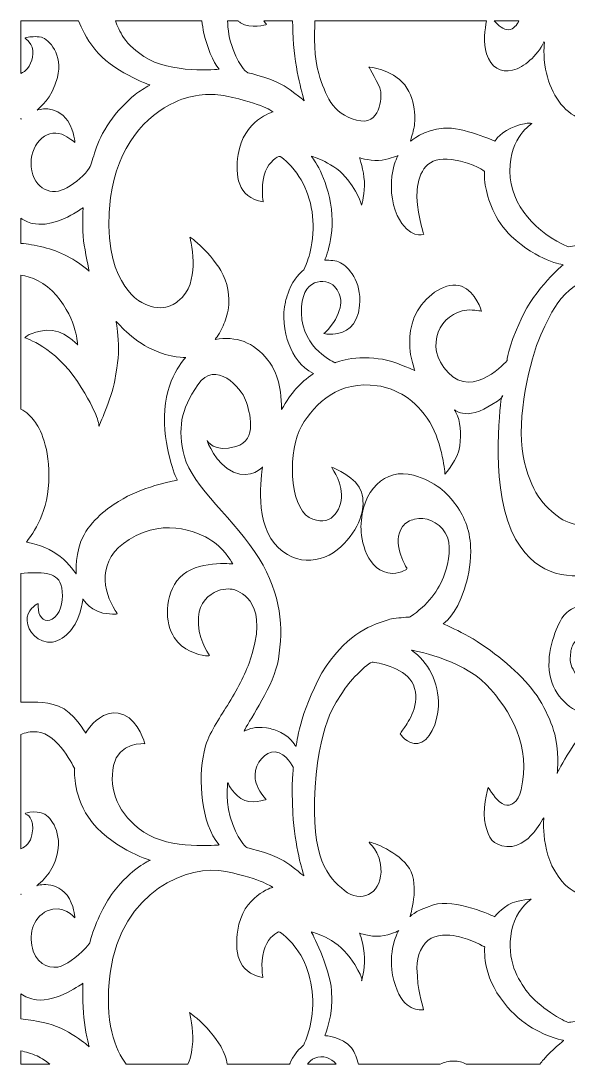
# Model space of a CAD drawing. Header units: millimetres. Extents: x -1200 to 1200, y -590 to 590.
# Drawn here: x -1200 to -581, y -590 to 590 of the extents above; entities that cross this region are included whole.
import ezdxf

# ---------------------------------------------------------------- set-up
doc = ezdxf.new("R2010")
doc.units = ezdxf.units.MM
doc.header["$MEASUREMENT"] = 0
doc.layers.add('Layer 1', color=7, linetype='Continuous')

msp = doc.modelspace()

# ---------------------------------------------------------------- linework, layer by layer
at = {"layer": 'Layer 1', "color": 250, "lineweight": 20}
for points, knots in [([(-1139.0063, 452.4103), (-1139.0063, 452.4103), (-1145.8703, 458.5865), (-1153.7018, 461.6383), (-1172.1422, 468.8318), (-1190.8579, 448.4997), (-1188.2596, 424.9785), (-1185.3414, 398.5786), (-1164.6306, 391.5582), (-1147.91, 401.1399), (-1138.18, 406.7172), (-1126.7228, 416.5803), (-1122.7474, 423.4055), (-1117.4989, 432.4172), (-1116.6502, 451.1765), (-1099.5425, 475.6285), (-1091.6438, 486.9201), (-1081.6012, 497.9015), (-1070.7842, 506.5163), (-1065.4017, 510.7948), (-1059.6172, 514.0561), (-1054.2349, 517.3534), (-1054.2349, 517.3534), (-1097.9494, 533.5513), (-1116.5161, 557.859), (-1126.1465, 570.467), (-1131.6419, 581.8934), (-1134.702, 589.9734), (-1134.702, 589.9734), (-1200.05, 589.9734), (-1200.05, 589.9734), (-1200.05, 589.9734), (-1200.05, 530.5429), (-1200.05, 530.5429), (-1197.3384, 531.7872), (-1194.7157, 533.5895), (-1192.585, 536.1919), (-1187.359, 542.5702), (-1183.7781, 554.9368), (-1188.9521, 563.3785), (-1193.4857, 570.7667), (-1197.878, 570.2761), (-1193.2326, 571.2935), (-1189.808, 572.0438), (-1182.9517, 572.657), (-1176.8545, 571.3512), (-1168.2709, 569.5184), (-1152.0045, 551.3799), (-1158.7196, 526.0476), (-1165.4419, 500.7082), (-1178.6264, 492.5912), (-1181.753, 489.0558), (-1181.753, 489.0558), (-1161.0052, 496.4296), (-1146.7859, 476.7975), (-1139.237, 463.7887), (-1139.0063, 452.4103), (-1139.0063, 452.4103)], [0, 0, 0, 0, 0.052631579, 0.052631579, 0.052631579, 0.105263158, 0.105263158, 0.105263158, 0.157894737, 0.157894737, 0.157894737, 0.210526316, 0.210526316, 0.210526316, 0.263157895, 0.263157895, 0.263157895, 0.315789474, 0.315789474, 0.315789474, 0.368421053, 0.368421053, 0.368421053, 0.421052632, 0.421052632, 0.421052632, 0.473684211, 0.473684211, 0.473684211, 0.526315789, 0.526315789, 0.526315789, 0.578947368, 0.578947368, 0.578947368, 0.631578947, 0.631578947, 0.631578947, 0.684210526, 0.684210526, 0.684210526, 0.736842105, 0.736842105, 0.736842105, 0.789473684, 0.789473684, 0.789473684, 0.842105263, 0.842105263, 0.842105263, 0.894736842, 0.894736842, 0.894736842, 0.947368421, 0.947368421, 0.947368421, 1, 1, 1, 1]), ([(-995.2038, 589.9734), (-994.7863, 585.8418), (-994.1088, 580.9592), (-992.9809, 575.8462), (-989.6605, 560.7594), (-982.7519, 543.5731), (-975.8582, 535.2325), (-975.8582, 535.2325), (-1031.447, 529.6335), (-1060.8606, 549.6627), (-1068.9528, 555.1751), (-1078.0128, 562.1952), (-1083.8271, 571.149), (-1088.0086, 577.5798), (-1091.0813, 584.393), (-1093.1209, 589.9734), (-1093.1209, 589.9734), (-995.2038, 589.9734), (-995.2038, 589.9734)], [0, 0, 0, 0, 0.166666667, 0.166666667, 0.166666667, 0.333333333, 0.333333333, 0.333333333, 0.5, 0.5, 0.5, 0.666666667, 0.666666667, 0.666666667, 0.833333333, 0.833333333, 0.833333333, 1, 1, 1, 1]), ([(-922.2126, 585.8606), (-922.2126, 585.8606), (-940.4817, 580.2691), (-951.5816, 587.8667), (-952.585, 588.5535), (-953.5204, 589.2588), (-954.3938, 589.9734), (-954.3938, 589.9734), (-966.2148, 589.9734), (-966.2148, 589.9734), (-965.9564, 580.9157), (-964.5664, 569.0288), (-960.0459, 557.6568), (-950.9785, 534.8644), (-944.1891, 531.5454), (-943.2361, 531.2425), (-942.2832, 530.9466), (-911.7604, 524.6046), (-895.5237, 512.0504), (-879.2945, 499.4889), (-878.982, 498.7745), (-879.6221, 500.2103), (-880.2625, 501.6461), (-890.0074, 533.746), (-892.0173, 569.9442), (-892.4366, 577.504), (-892.6078, 584.1647), (-892.6761, 589.9734), (-892.6761, 589.9734), (-925.2984, 589.9734), (-925.2984, 589.9734), (-922.4391, 586.1443), (-922.2126, 585.8606), (-922.2126, 585.8606)], [0, 0, 0, 0, 0.090909091, 0.090909091, 0.090909091, 0.181818182, 0.181818182, 0.181818182, 0.272727273, 0.272727273, 0.272727273, 0.363636364, 0.363636364, 0.363636364, 0.454545455, 0.454545455, 0.454545455, 0.545454545, 0.545454545, 0.545454545, 0.636363636, 0.636363636, 0.636363636, 0.727272727, 0.727272727, 0.727272727, 0.818181818, 0.818181818, 0.818181818, 0.909090909, 0.909090909, 0.909090909, 1, 1, 1, 1]), ([(-580.9531, 334.2993), (-616.285, 350.223), (-646.5398, 380.2089), (-646.8525, 419.8704), (-647.1652, 459.5389), (-622.0547, 473.6372), (-622.0547, 473.6372), (-622.0547, 473.6372), (-624.1019, 476.3355), (-640.1747, 470.9459), (-656.2401, 465.5561), (-664.1016, 453.9255), (-664.1016, 453.9255), (-664.1016, 453.9255), (-699.6569, 470.0944), (-721.8789, 468.6732), (-744.101, 467.2589), (-759.4593, 453.8029), (-759.4593, 453.8029), (-759.4593, 453.8029), (-757.0099, 462.6846), (-755.789, 466.9776), (-754.5681, 471.2777), (-751.1213, 498.825), (-765.9435, 517.5264), (-780.7656, 536.2281), (-806.308, 537.6494), (-806.308, 537.6494), (-806.308, 537.6494), (-794.7167, 518.1255), (-793.213, 511.1628), (-791.7166, 504.2076), (-792.8259, 470.2533), (-820.5123, 477.6848), (-848.206, 485.1163), (-855.4348, 506.2565), (-863.1622, 530.485), (-868.4397, 547.0316), (-868.1683, 574.3265), (-867.4658, 589.9734), (-867.4658, 589.9734), (-673.3069, 589.9734), (-673.3069, 589.9734), (-675.1212, 580.8043), (-677.5098, 565.1044), (-673.452, 552.6642), (-668.4343, 537.2814), (-657.2153, 530.86), (-643.8746, 534.1862), (-630.5265, 537.5051), (-616.5828, 550.2253), (-608.3789, 565.8244), (-607.0165, 568.4146), (-609.6965, 555.579), (-607.4261, 540.1243), (-603.7781, 515.3549), (-592.0454, 493.1611), (-574.3944, 482.9085), (-548.1969, 467.6991), (-527.2032, 477.8218), (-522.2377, 479.3659), (-519.7363, 480.1451), (-530.7691, 473.3485), (-537.3576, 459.4451), (-544.8319, 443.6944), (-547.8693, 419.4518), (-542.2041, 398.3115), (-534.9008, 371.0313), (-518.3963, 362.9359), (-506.3807, 360.3313), (-488.5286, 356.4568), (-466.3139, 366.9909), (-451.8565, 378.6071), (-452.1171, 338.3541), (-450.0921, 333.4622), (-444.8065, 306.615), (-464.9144, 324.3929), (-502.4425, 349.5157), (-580.9531, 334.2993)], [0, 0, 0, 0, 0.038461538, 0.038461538, 0.038461538, 0.076923077, 0.076923077, 0.076923077, 0.115384615, 0.115384615, 0.115384615, 0.153846154, 0.153846154, 0.153846154, 0.192307692, 0.192307692, 0.192307692, 0.230769231, 0.230769231, 0.230769231, 0.269230769, 0.269230769, 0.269230769, 0.307692308, 0.307692308, 0.307692308, 0.346153846, 0.346153846, 0.346153846, 0.384615385, 0.384615385, 0.384615385, 0.423076923, 0.423076923, 0.423076923, 0.461538462, 0.461538462, 0.461538462, 0.5, 0.5, 0.5, 0.538461538, 0.538461538, 0.538461538, 0.576923077, 0.576923077, 0.576923077, 0.615384615, 0.615384615, 0.615384615, 0.653846154, 0.653846154, 0.653846154, 0.692307692, 0.692307692, 0.692307692, 0.730769231, 0.730769231, 0.730769231, 0.769230769, 0.769230769, 0.769230769, 0.807692308, 0.807692308, 0.807692308, 0.846153846, 0.846153846, 0.846153846, 0.884615385, 0.884615385, 0.884615385, 0.923076923, 0.923076923, 0.923076923, 0.961538462, 0.961538462, 0.961538462, 1, 1, 1, 1]), ([(-636.6472, 589.9734), (-638.9525, 585.3485), (-642.6573, 580.4962), (-648.1777, 579.9659), (-654.056, 579.4052), (-660.2062, 584.868), (-664.5974, 589.9734), (-664.5974, 589.9734), (-636.6472, 589.9734), (-636.6472, 589.9734)], [0, 0, 0, 0, 0.333333333, 0.333333333, 0.333333333, 0.666666667, 0.666666667, 0.666666667, 1, 1, 1, 1]), ([(-908.1052, 436.7031), (-905.9015, 437.742), (-894.6231, 425.9886), (-890.7891, 421.3278), (-875.7286, 403.0664), (-867.8002, 375.8942), (-869.7358, 349.3138), (-870.8525, 333.9817), (-873.6814, 324.6455), (-875.8255, 318.6857), (-878.1408, 312.2356), (-879.9423, 308.361), (-879.9423, 308.361), (-879.9423, 308.361), (-889.0097, 301.687), (-894.5561, 289.7172), (-900.1097, 277.7402), (-900.8466, 271.9824), (-900.8466, 271.9824), (-904.5988, 258.3315), (-902.0899, 237.3285), (-897.0425, 224.5504), (-891.4443, 210.38), (-883.9923, 198.8792), (-868.9169, 191.1301), (-885.5406, 179.5931), (-893.4988, 170.2496), (-905.2763, 150.3216), (-905.2464, 179.9468), (-911.9467, 194.9253), (-920.5673, 206.1088), (-936.6105, 226.9242), (-956.8746, 233.5982), (-979.9527, 229.5794), (-981.3598, 229.3341), (-976.357, 233.8363), (-972.27, 242.7901), (-969.6197, 248.584), (-967.1183, 254.7168), (-965.6965, 262.8337), (-962.8823, 278.9089), (-966.2772, 293.9885), (-974.0343, 307.6612), (-979.3871, 317.0912), (-990.4272, 330.4609), (-1000.7604, 338.9602), (-1003.6489, 341.3339), (-1006.3513, 343.9531), (-1008.875, 345.4106), (-1008.875, 345.4106), (-1004.1626, 325.5185), (-1005.2718, 312.8488), (-1006.381, 300.1862), (-1007.5424, 284.2337), (-1022.774, 272.4442), (-1025.9082, 270.2364), (-1033.3304, 265.395), (-1042.4278, 265.395), (-1052.2546, 265.395), (-1060.6447, 269.6953), (-1064.9847, 272.4154), (-1064.9847, 272.4154), (-1110.8062, 296.4994), (-1098.4929, 390.1513), (-1090.8845, 447.9514), (-1058.9621, 483.0239), (-1025.6179, 498.1612), (-1004.9368, 507.5553), (-983.489, 508.3272), (-967.6319, 504.9795), (-926.188, 496.2349), (-914.6938, 487.1222), (-914.6938, 487.1222), (-914.6938, 487.1222), (-948.6558, 477.5911), (-954.321, 438.6366), (-957.7158, 415.2453), (-955.5496, 390.6131), (-926.0169, 385.1801), (-926.0169, 385.1801), (-928.682, 400.6348), (-924.8778, 415.3465), (-921.617, 427.98), (-912.9516, 434.4086), (-908.1052, 436.7031)], [0, 0, 0, 0, 0.035714286, 0.035714286, 0.035714286, 0.071428571, 0.071428571, 0.071428571, 0.107142857, 0.107142857, 0.107142857, 0.142857143, 0.142857143, 0.142857143, 0.178571429, 0.178571429, 0.178571429, 0.214285714, 0.214285714, 0.214285714, 0.25, 0.25, 0.25, 0.285714286, 0.285714286, 0.285714286, 0.321428571, 0.321428571, 0.321428571, 0.357142857, 0.357142857, 0.357142857, 0.392857143, 0.392857143, 0.392857143, 0.428571429, 0.428571429, 0.428571429, 0.464285714, 0.464285714, 0.464285714, 0.5, 0.5, 0.5, 0.535714286, 0.535714286, 0.535714286, 0.571428571, 0.571428571, 0.571428571, 0.607142857, 0.607142857, 0.607142857, 0.642857143, 0.642857143, 0.642857143, 0.678571429, 0.678571429, 0.678571429, 0.714285714, 0.714285714, 0.714285714, 0.75, 0.75, 0.75, 0.785714286, 0.785714286, 0.785714286, 0.821428571, 0.821428571, 0.821428571, 0.857142857, 0.857142857, 0.857142857, 0.892857143, 0.892857143, 0.892857143, 0.928571429, 0.928571429, 0.928571429, 0.964285714, 0.964285714, 0.964285714, 1, 1, 1, 1]), ([(-1200.05, 479.3236), (-1199.7967, 479.3872), (-1199.6312, 479.4236), (-1199.5829, 479.4236), (-1199.5195, 479.4236), (-1199.6974, 479.2307), (-1200.05, 478.8866), (-1200.05, 478.8866), (-1200.05, 479.3236), (-1200.05, 479.3236)], [0, 0, 0, 0, 0.333333333, 0.333333333, 0.333333333, 0.666666667, 0.666666667, 0.666666667, 1, 1, 1, 1]), ([(-754.5904, 194.4202), (-754.5904, 194.4202), (-770.4177, 202.198), (-786.6468, 206.2169), (-797.7392, 208.9657), (-814.482, 209.5503), (-825.8501, 208.0928), (-836.8233, 206.6785), (-844.4019, 203.367), (-844.4019, 203.367), (-844.4019, 203.367), (-881.5354, 218.3238), (-882.749, 259.3344), (-883.9624, 300.3521), (-854.6084, 299.3349), (-845.3845, 289.5944), (-836.1608, 279.8613), (-834.3889, 264.8324), (-849.1441, 245.2434), (-854.8168, 237.7179), (-856.2537, 237.2635), (-857.2364, 236.2678), (-853.4619, 235.2288), (-848.0795, 235.4596), (-844.0073, 235.8998), (-834.6569, 236.8954), (-819.0383, 243.7642), (-816.9165, 268.0646), (-814.4375, 296.5211), (-829.6467, 311.1893), (-838.476, 316.3264), (-844.1264, 319.6164), (-850.2533, 319.0177), (-856.3877, 319.3496), (-856.3877, 319.3496), (-843.382, 348.0584), (-849.7992, 383.6721), (-856.2164, 419.293), (-871.515, 436.9412), (-871.515, 436.9412), (-871.515, 436.9412), (-844.7517, 429.5456), (-830.2573, 410.1011), (-815.7551, 390.6564), (-814.6386, 381.4498), (-814.6386, 381.4498), (-814.6386, 381.4498), (-810.7301, 395.8368), (-811.4968, 408.3045), (-812.2712, 420.7722), (-816.8941, 435.0654), (-816.8941, 435.0654), (-816.8941, 435.0654), (-801.5806, 430.5197), (-791.5156, 432.4606), (-781.4578, 434.4015), (-773.306, 437.6411), (-773.306, 437.6411), (-773.306, 437.6411), (-777.5495, 430.9526), (-779.5224, 419.8125), (-782.0311, 405.6853), (-781.7854, 385.0935), (-774.274, 369.6892), (-760.8439, 342.1275), (-744.4584, 348.7512), (-744.4584, 348.7512), (-744.4584, 348.7512), (-753.8608, 377.8785), (-751.8286, 398.6002), (-749.8035, 419.3218), (-740.7806, 437.4822), (-712.6998, 433.009), (-684.2168, 428.4633), (-675.544, 419.4228), (-675.6407, 419.5601), (-675.6407, 419.5601), (-676.333, 413.1964), (-674.8142, 404.1773), (-672.2013, 388.6362), (-664.4365, 364.5232), (-645.4455, 346.5001), (-615.4288, 318.0148), (-586.6334, 314.0826), (-586.6334, 314.0826), (-586.6334, 314.0826), (-618.3174, 287.7979), (-634.3531, 252.6677), (-650.3961, 217.5374), (-650.0312, 205.8273), (-650.0312, 205.8273), (-650.0312, 205.8273), (-687.7975, 161.7647), (-716.9358, 192.2052), (-745.791, 222.3498), (-724.5218, 260.1641), (-695.7262, 262.7976), (-687.1425, 263.5841), (-679.0801, 261.5855), (-679.0801, 261.5855), (-679.0801, 261.5855), (-685.0431, 283.7286), (-701.6892, 289.7678), (-718.3353, 295.8138), (-740.4235, 280.6334), (-751.5679, 261.9534), (-762.7125, 243.2736), (-760.4121, 219.4998), (-759.1763, 212.5373), (-757.9405, 205.5676), (-754.5904, 194.4202), (-754.5904, 194.4202)], [0, 0, 0, 0, 0.027027027, 0.027027027, 0.027027027, 0.054054054, 0.054054054, 0.054054054, 0.081081081, 0.081081081, 0.081081081, 0.108108108, 0.108108108, 0.108108108, 0.135135135, 0.135135135, 0.135135135, 0.162162162, 0.162162162, 0.162162162, 0.189189189, 0.189189189, 0.189189189, 0.216216216, 0.216216216, 0.216216216, 0.243243243, 0.243243243, 0.243243243, 0.27027027, 0.27027027, 0.27027027, 0.297297297, 0.297297297, 0.297297297, 0.324324324, 0.324324324, 0.324324324, 0.351351351, 0.351351351, 0.351351351, 0.378378378, 0.378378378, 0.378378378, 0.405405405, 0.405405405, 0.405405405, 0.432432432, 0.432432432, 0.432432432, 0.459459459, 0.459459459, 0.459459459, 0.486486486, 0.486486486, 0.486486486, 0.513513514, 0.513513514, 0.513513514, 0.540540541, 0.540540541, 0.540540541, 0.567567568, 0.567567568, 0.567567568, 0.594594595, 0.594594595, 0.594594595, 0.621621622, 0.621621622, 0.621621622, 0.648648649, 0.648648649, 0.648648649, 0.675675676, 0.675675676, 0.675675676, 0.702702703, 0.702702703, 0.702702703, 0.72972973, 0.72972973, 0.72972973, 0.756756757, 0.756756757, 0.756756757, 0.783783784, 0.783783784, 0.783783784, 0.810810811, 0.810810811, 0.810810811, 0.837837838, 0.837837838, 0.837837838, 0.864864865, 0.864864865, 0.864864865, 0.891891892, 0.891891892, 0.891891892, 0.918918919, 0.918918919, 0.918918919, 0.945945946, 0.945945946, 0.945945946, 0.972972973, 0.972972973, 0.972972973, 1, 1, 1, 1]), ([(-1200.05, 366.746), (-1196.3755, 364.1727), (-1192.0608, 362.0054), (-1187.0984, 360.8364), (-1167.8094, 356.2837), (-1145.818, 368.4122), (-1140.6888, 371.6662), (-1135.5595, 374.9202), (-1129.7006, 378.5422), (-1129.7006, 378.5422), (-1129.7006, 378.5422), (-1130.6683, 353.1884), (-1129.1124, 341.3411), (-1127.5566, 329.5012), (-1122.8664, 306.8242), (-1122.8664, 306.8242), (-1138.5894, 320.6195), (-1155.6672, 329.3713), (-1174.5244, 333.9385), (-1184.3367, 336.3159), (-1192.4664, 337.6365), (-1200.05, 338.2937), (-1200.05, 338.2937), (-1200.05, 366.746), (-1200.05, 366.746)], [0, 0, 0, 0, 0.125, 0.125, 0.125, 0.25, 0.25, 0.25, 0.375, 0.375, 0.375, 0.5, 0.5, 0.5, 0.625, 0.625, 0.625, 0.75, 0.75, 0.75, 0.875, 0.875, 0.875, 1, 1, 1, 1]), ([(-458.9884, -35.7197), (-458.7278, -36.5999), (-466.969, -23.6705), (-477.0565, -16.0584), (-487.1513, -8.4538), (-500.2984, -1.9748), (-515.4481, 0.096), (-511.3313, 5.9043), (-491.9307, 28.7761), (-490.0399, 68.0262), (-488.1415, 107.2835), (-500.5219, 129.7513), (-506.1798, 137.2045), (-511.8377, 144.6578), (-520.9646, 153.7271), (-532.7122, 152.2552), (-536.5833, 151.7645), (-543.2313, 150.3431), (-548.6435, 145.574), (-560.3391, 135.2781), (-571.4017, 116.461), (-570.3892, 116.6487), (-564.2101, 117.7815), (-550.7355, 117.5723), (-541.9732, 112.8608), (-531.7815, 107.3772), (-526.28, 97.5863), (-524.3147, 85.9196), (-523.2798, 79.8085), (-523.481, 73.2644), (-523.9127, 66.3812), (-532.9875, 4.9228), (-576.9031, 18.2854), (-589.9832, 27.5279), (-608.3044, 40.479), (-623.8786, 57.1964), (-631.8293, 97.839), (-639.6834, 140.4729), (-624.757, 206.5487), (-611.7661, 234.9258), (-600.5249, 259.4931), (-586.544, 297.3652), (-537.5362, 302.7619), (-537.5362, 302.7619), (-504.6461, 307.56), (-481.151, 279.1326), (-457.6559, 250.7051), (-457.3803, 223.2517), (-457.3803, 223.2517), (-457.3803, 223.2517), (-473.3193, 241.679), (-492.7869, 239.8247), (-512.2544, 237.9777), (-517.0042, 231.5057), (-517.0042, 231.5057), (-517.0042, 231.5057), (-482.8929, 220.1997), (-457.7079, 182.0391), (-432.5304, 143.8785), (-433.3418, 131.4036), (-433.3418, 131.4036), (-433.3418, 131.4036), (-419.1525, 162.3058), (-415.4675, 183.1864), (-411.7897, 204.074), (-410.2488, 214.5647), (-411.3953, 228.9083), (-412.549, 243.2591), (-413.9487, 250.1208), (-413.9487, 250.1208), (-413.9487, 250.1208), (-395.5754, 228.7928), (-373.6438, 218.432), (-351.7121, 208.064), (-334.9991, 209.24), (-334.9991, 209.24), (-334.9991, 209.24), (-359.2385, 185.0334), (-359.2385, 142.3488), (-359.2385, 99.6644), (-344.6769, 70.3422), (-344.6769, 70.3422), (-344.6769, 70.3422), (-379.6441, 64.4474), (-406.0427, 49.3462), (-419.4502, 41.6838), (-439.64, 27.7082), (-450.1889, 8.6387), (-460.9241, -10.7482), (-459.1151, -35.2869), (-458.9884, -35.7197)], [0, 0, 0, 0, 0.033333333, 0.033333333, 0.033333333, 0.066666667, 0.066666667, 0.066666667, 0.1, 0.1, 0.1, 0.133333333, 0.133333333, 0.133333333, 0.166666667, 0.166666667, 0.166666667, 0.2, 0.2, 0.2, 0.233333333, 0.233333333, 0.233333333, 0.266666667, 0.266666667, 0.266666667, 0.3, 0.3, 0.3, 0.333333333, 0.333333333, 0.333333333, 0.366666667, 0.366666667, 0.366666667, 0.4, 0.4, 0.4, 0.433333333, 0.433333333, 0.433333333, 0.466666667, 0.466666667, 0.466666667, 0.5, 0.5, 0.5, 0.533333333, 0.533333333, 0.533333333, 0.566666667, 0.566666667, 0.566666667, 0.6, 0.6, 0.6, 0.633333333, 0.633333333, 0.633333333, 0.666666667, 0.666666667, 0.666666667, 0.7, 0.7, 0.7, 0.733333333, 0.733333333, 0.733333333, 0.766666667, 0.766666667, 0.766666667, 0.8, 0.8, 0.8, 0.833333333, 0.833333333, 0.833333333, 0.866666667, 0.866666667, 0.866666667, 0.9, 0.9, 0.9, 0.933333333, 0.933333333, 0.933333333, 0.966666667, 0.966666667, 0.966666667, 1, 1, 1, 1]), ([(-1137.4057, -35.597), (-1137.1451, -36.4773), (-1145.3863, -23.5478), (-1155.4812, -15.9431), (-1165.5685, -8.331), (-1178.7231, -1.8592), (-1193.8654, 0.2114), (-1189.756, 6.0269), (-1170.3555, 28.8915), (-1168.4572, 68.1489), (-1166.5662, 107.4061), (-1178.9464, 129.8667), (-1184.6043, 137.3271), (-1188.3315, 142.2369), (-1193.5547, 147.8475), (-1200.05, 150.6825), (-1200.05, 150.6825), (-1200.05, 302.3679), (-1200.05, 302.3679), (-1188.461, 300.5442), (-1172.5813, 294.9912), (-1159.5757, 279.2552), (-1136.0804, 250.8278), (-1135.7977, 223.3744), (-1135.7977, 223.3744), (-1135.7977, 223.3744), (-1151.7366, 241.7946), (-1171.2042, 239.9474), (-1190.6718, 238.1004), (-1195.4288, 231.6283), (-1195.4288, 231.6283), (-1195.4288, 231.6283), (-1161.3103, 220.3224), (-1136.1328, 182.1545), (-1110.9476, 143.9939), (-1111.7592, 131.5261), (-1111.7592, 131.5261), (-1111.7592, 131.5261), (-1097.5698, 162.4285), (-1093.892, 183.3089), (-1090.2071, 204.1967), (-1088.666, 214.6874), (-1089.8199, 229.031), (-1090.9738, 243.3745), (-1092.3735, 250.2434), (-1092.3735, 250.2434), (-1092.3735, 250.2434), (-1073.9928, 228.9083), (-1052.0609, 218.5474), (-1030.1294, 208.1865), (-1013.4162, 209.3554), (-1013.4162, 209.3554), (-1013.4162, 209.3554), (-1037.6632, 185.1487), (-1037.6632, 142.4716), (-1037.6632, 99.7871), (-1023.1016, 70.4649), (-1023.1016, 70.4649), (-1023.1016, 70.4649), (-1058.0688, 64.563), (-1084.4673, 49.469), (-1097.8676, 41.8065), (-1118.0573, 27.8308), (-1128.6137, 8.7613), (-1139.3413, -10.6256), (-1137.5323, -35.1641), (-1137.4057, -35.597)], [0, 0, 0, 0, 0.045454545, 0.045454545, 0.045454545, 0.090909091, 0.090909091, 0.090909091, 0.136363636, 0.136363636, 0.136363636, 0.181818182, 0.181818182, 0.181818182, 0.227272727, 0.227272727, 0.227272727, 0.272727273, 0.272727273, 0.272727273, 0.318181818, 0.318181818, 0.318181818, 0.363636364, 0.363636364, 0.363636364, 0.409090909, 0.409090909, 0.409090909, 0.454545455, 0.454545455, 0.454545455, 0.5, 0.5, 0.5, 0.545454545, 0.545454545, 0.545454545, 0.590909091, 0.590909091, 0.590909091, 0.636363636, 0.636363636, 0.636363636, 0.681818182, 0.681818182, 0.681818182, 0.727272727, 0.727272727, 0.727272727, 0.772727273, 0.772727273, 0.772727273, 0.818181818, 0.818181818, 0.818181818, 0.863636364, 0.863636364, 0.863636364, 0.909090909, 0.909090909, 0.909090909, 0.954545455, 0.954545455, 0.954545455, 1, 1, 1, 1]), ([(-541.2437, -84.5081), (-541.2437, -84.5081), (-531.0371, -98.7724), (-530.2554, -112.5748), (-529.4813, -126.3845), (-537.9903, -133.9605), (-537.9903, -133.9605), (-544.0875, -140.1364), (-548.6808, -142.5897), (-553.1773, -143.5205), (-555.1427, -143.9245), (-544.4449, -127.712), (-555.18, -115.3814), (-558.448, -111.6297), (-566.25, -108.5344), (-571.3943, -111.0164), (-575.7865, -113.1377), (-577.8338, -120.4897), (-577.8262, -122.1564), (-577.8187, -124.5592), (-579.7321, -131.0671), (-577.7518, -138.4698), (-576.8139, -141.9764), (-574.506, -144.8696), (-572.7268, -148.6721), (-566.3691, -162.2292), (-555.5223, -176.9263), (-537.782, -179.5381), (-537.782, -179.5381), (-533.8288, -179.7979), (-523.2204, -180.57), (-515.5897, -181.1327), (-505.1747, -178.3404), (-493.4121, -180.0359), (-488.8041, -180.6998), (-483.8235, -183.3694), (-478.9847, -185.2164), (-461.7801, -191.775), (-448.2906, -215.8157), (-448.2906, -215.8157), (-448.2906, -215.8157), (-447.0175, -212.9369), (-442.0743, -207.0998), (-437.1312, -201.2557), (-422.2347, -187.2367), (-405.1121, -195.0072), (-387.9821, -202.7851), (-381.3043, -227.6918), (-381.3043, -227.6918), (-381.3043, -227.6918), (-411.2761, -225.2746), (-416.8223, -252.5549), (-422.376, -279.8424), (-411.827, -307.8154), (-382.4136, -327.8445), (-352.9999, -347.8734), (-297.4113, -342.2747), (-297.4113, -342.2747), (-318.0401, -317.3031), (-321.2488, -268.5364), (-314.4593, -236.8621), (-310.5211, -218.478), (-299.0416, -202.0852), (-290.0337, -187.5901), (-279.5293, -170.6997), (-269.3973, -152.6908), (-263.5311, -136.5506), (-238.7629, -68.4401), (-273.1941, -56.3477), (-279.574, -53.7573), (-282.4179, -52.603), (-290.7186, -51.701), (-298.9822, -54.8397), (-309.2779, -58.7431), (-319.6483, -68.3175), (-320.8468, -84.5154), (-322.6038, -108.2386), (-310.082, -123.9747), (-308.459, -128.1378), (-308.1537, -128.917), (-312.2855, -128.2821), (-312.9033, -128.2171), (-321.3307, -127.3081), (-338.8701, -122.005), (-348.0865, -107.7768), (-358.4866, -91.7303), (-360.5189, -59.6017), (-341.8182, -39.7456), (-323.1248, -19.8897), (-282.0307, -24.4425), (-282.0307, -24.4425), (-282.0307, -24.4425), (-289.386, -9.8681), (-302.7788, -0.1059), (-316.1642, 9.656), (-356.3575, 29.88), (-399.1415, 3.3934), (-436.6994, -19.8536), (-428.4136, -55.9508), (-414.8198, -77.1127), (-411.6558, -82.0477), (-411.0528, -81.2324), (-421.505, -80.9224), (-442.3573, -80.3089), (-451.544, -63.7648), (-451.544, -63.7648), (-451.544, -63.7648), (-451.9235, -71.8528), (-456.6733, -84.8256), (-461.4229, -97.7983), (-475.9622, -114.9847), (-491.484, -112.7841), (-507.0061, -110.5907), (-516.483, -95.4823), (-514.3985, -84.5586), (-512.3214, -73.6277), (-501.9288, -69.1762), (-501.9288, -69.1762), (-502.2713, -74.3421), (-501.7576, -78.902), (-500.09, -82.322), (-496.2933, -90.1215), (-488.0373, -91.2687), (-480.5181, -81.4921), (-474.1457, -73.195), (-473.0885, -57.4227), (-476.4162, -47.6029), (-478.8356, -40.46), (-484.3894, -36.8452), (-492.7346, -35.1424), (-504.7503, -32.6965), (-543.611, -36.9245), (-543.611, -36.9245), (-579.0622, -38.5552), (-613.5156, -42.7254), (-640.4427, 3.8119), (-670.407, 55.6161), (-657.8333, 154.1529), (-656.724, 162.2119), (-655.6072, 170.2713), (-647.6566, 165.4371), (-676.333, 150.9347), (-705.0021, 136.4253), (-713.675, 157.5078), (-708.0618, 147.1469), (-702.4411, 136.7861), (-702.0242, 123.8422), (-703.4835, 109.3398), (-704.935, 94.8374), (-720.3455, 77.413), (-720.3455, 77.413), (-720.3455, 77.413), (-722.7275, 111.1002), (-737.6391, 136.0429), (-753.2207, 162.1111), (-776.2615, 174.2901), (-796.9277, 177.2771), (-839.883, 183.4965), (-867.1824, 158.2149), (-882.5033, 131.6995), (-897.8169, 105.1768), (-897.1468, 41.424), (-873.9867, 28.4296), (-850.8266, 15.4281), (-836.652, 35.9407), (-837.3445, 54.4114), (-838.0366, 72.8747), (-850.3799, 85.8257), (-848.2954, 85.1331), (-846.2184, 84.4405), (-819.4551, 73.221), (-814.7352, 56.8283), (-810.0229, 40.4285), (-814.7725, 19.9736), (-834.3591, -1.2171), (-853.9384, -22.4079), (-888.9726, -30.1496), (-913.227, -1.1449), (-937.489, 27.8599), (-926.657, 85.501), (-926.657, 85.501), (-926.657, 85.501), (-939.2236, 70.9988), (-959.5025, 79.6641), (-979.7816, 88.3295), (-989.4745, 115.2633), (-989.4745, 115.2633), (-989.4745, 115.2633), (-981.7545, 101.1362), (-956.778, 108.4812), (-931.8013, 115.8333), (-941.1294, 147.2696), (-945.7897, 160.9349), (-950.45, 174.6076), (-980.2729, 207.5661), (-999.8821, 178.3305), (-1019.4909, 149.0877), (-1023.0122, 129.2101), (-1015.0168, 96.8866), (-1007.0288, 64.563), (-956.227, 23.8411), (-930.692, -17.9417), (-905.1645, -59.7316), (-902.946, -95.9945), (-908.7752, -131.9113), (-913.5845, -161.5799), (-940.8912, -200.2022), (-946.5043, -211.0176), (-947.688, -213.2975), (-948.0454, -213.6223), (-946.8766, -213.1749), (-941.107, -210.9455), (-936.3723, -207.7854), (-922.1233, -209.6827), (-916.726, -210.4043), (-911.2692, -212.3525), (-906.192, -214.7693), (-892.5161, -221.2775), (-889.1139, -232.1722), (-888.7046, -230.2746), (-888.2207, -228.0379), (-884.9748, -193.8744), (-859.5217, -147.604), (-832.9893, -105.5185), (-809.2709, -95.1938), (-784.5028, -87.3148), (-780.7507, -86.1242), (-770.8568, -85.1719), (-764.6259, -84.501), (-762.2808, -84.2483), (-760.3823, -84.6741), (-759.6453, -84.1763), (-740.1255, -70.85), (-727.4326, -54.479), (-720.7772, -35.7703), (-715.8935, -22.0471), (-712.186, -1.8809), (-720.0923, 11.0486), (-727.909, 23.8193), (-742.5526, 29.4181), (-754.769, 26.3229), (-759.9281, 25.0171), (-765.1542, 22.5638), (-768.296, 18.1556), (-781.3165, -0.1203), (-765.3181, -25.9144), (-763.6058, -28.7716), (-762.7945, -30.1207), (-764.1865, -31.0227), (-767.2165, -32.1699), (-769.9784, -33.216), (-774.0654, -35.1569), (-779.8574, -34.9188), (-809.122, -33.7211), (-815.5541, 3.3717), (-815.3532, 17.8741), (-814.7799, 58.6609), (-788.1805, 85.162), (-755.8113, 75.9628), (-731.676, 69.1083), (-717.3677, 56.0058), (-707.5333, 42.0303), (-697.6989, 28.0546), (-691.3934, 12.3112), (-691.2965, -9.5939), (-691.2221, -27.3573), (-694.8403, -41.2609), (-698.3021, -52.5886), (-707.3174, -82.1056), (-722.5192, -92.0623), (-722.5192, -92.0623), (-722.5192, -92.0623), (-695.8452, -102.3582), (-668.881, -122.3152), (-643.547, -141.0673), (-620.1934, -163.4341), (-608.4757, -186.5224), (-602.587, -198.1459), (-597.4576, -210.0508), (-595.2691, -220.8517), (-590.4448, -244.611), (-593.9809, -263.0167), (-593.4078, -261.2346), (-593.0729, -260.1956), (-587.1468, -248.3051), (-579.1291, -235.9313), (-567.2252, -217.5617), (-551.7778, -196.645), (-551.7778, -196.645), (-570.486, -195.4185), (-591.3085, -180.3174), (-599.0433, -159.1915), (-608.6319, -133.0008), (-597.4205, -103.6282), (-590.1918, -89.3061), (-579.5535, -68.2092), (-556.691, -66.6868), (-541.2511, -84.4937)], [0, 0, 0, 0, 0.01010101, 0.01010101, 0.01010101, 0.02020202, 0.02020202, 0.02020202, 0.03030303, 0.03030303, 0.03030303, 0.04040404, 0.04040404, 0.04040404, 0.050505051, 0.050505051, 0.050505051, 0.060606061, 0.060606061, 0.060606061, 0.070707071, 0.070707071, 0.070707071, 0.080808081, 0.080808081, 0.080808081, 0.090909091, 0.090909091, 0.090909091, 0.101010101, 0.101010101, 0.101010101, 0.111111111, 0.111111111, 0.111111111, 0.121212121, 0.121212121, 0.121212121, 0.131313131, 0.131313131, 0.131313131, 0.141414141, 0.141414141, 0.141414141, 0.151515152, 0.151515152, 0.151515152, 0.161616162, 0.161616162, 0.161616162, 0.171717172, 0.171717172, 0.171717172, 0.181818182, 0.181818182, 0.181818182, 0.191919192, 0.191919192, 0.191919192, 0.202020202, 0.202020202, 0.202020202, 0.212121212, 0.212121212, 0.212121212, 0.222222222, 0.222222222, 0.222222222, 0.232323232, 0.232323232, 0.232323232, 0.242424242, 0.242424242, 0.242424242, 0.252525253, 0.252525253, 0.252525253, 0.262626263, 0.262626263, 0.262626263, 0.272727273, 0.272727273, 0.272727273, 0.282828283, 0.282828283, 0.282828283, 0.292929293, 0.292929293, 0.292929293, 0.303030303, 0.303030303, 0.303030303, 0.313131313, 0.313131313, 0.313131313, 0.323232323, 0.323232323, 0.323232323, 0.333333333, 0.333333333, 0.333333333, 0.343434343, 0.343434343, 0.343434343, 0.353535354, 0.353535354, 0.353535354, 0.363636364, 0.363636364, 0.363636364, 0.373737374, 0.373737374, 0.373737374, 0.383838384, 0.383838384, 0.383838384, 0.393939394, 0.393939394, 0.393939394, 0.404040404, 0.404040404, 0.404040404, 0.414141414, 0.414141414, 0.414141414, 0.424242424, 0.424242424, 0.424242424, 0.434343434, 0.434343434, 0.434343434, 0.444444444, 0.444444444, 0.444444444, 0.454545455, 0.454545455, 0.454545455, 0.464646465, 0.464646465, 0.464646465, 0.474747475, 0.474747475, 0.474747475, 0.484848485, 0.484848485, 0.484848485, 0.494949495, 0.494949495, 0.494949495, 0.505050505, 0.505050505, 0.505050505, 0.515151515, 0.515151515, 0.515151515, 0.525252525, 0.525252525, 0.525252525, 0.535353535, 0.535353535, 0.535353535, 0.545454545, 0.545454545, 0.545454545, 0.555555556, 0.555555556, 0.555555556, 0.565656566, 0.565656566, 0.565656566, 0.575757576, 0.575757576, 0.575757576, 0.585858586, 0.585858586, 0.585858586, 0.595959596, 0.595959596, 0.595959596, 0.606060606, 0.606060606, 0.606060606, 0.616161616, 0.616161616, 0.616161616, 0.626262626, 0.626262626, 0.626262626, 0.636363636, 0.636363636, 0.636363636, 0.646464646, 0.646464646, 0.646464646, 0.656565657, 0.656565657, 0.656565657, 0.666666667, 0.666666667, 0.666666667, 0.676767677, 0.676767677, 0.676767677, 0.686868687, 0.686868687, 0.686868687, 0.696969697, 0.696969697, 0.696969697, 0.707070707, 0.707070707, 0.707070707, 0.717171717, 0.717171717, 0.717171717, 0.727272727, 0.727272727, 0.727272727, 0.737373737, 0.737373737, 0.737373737, 0.747474747, 0.747474747, 0.747474747, 0.757575758, 0.757575758, 0.757575758, 0.767676768, 0.767676768, 0.767676768, 0.777777778, 0.777777778, 0.777777778, 0.787878788, 0.787878788, 0.787878788, 0.797979798, 0.797979798, 0.797979798, 0.808080808, 0.808080808, 0.808080808, 0.818181818, 0.818181818, 0.818181818, 0.828282828, 0.828282828, 0.828282828, 0.838383838, 0.838383838, 0.838383838, 0.848484848, 0.848484848, 0.848484848, 0.858585859, 0.858585859, 0.858585859, 0.868686869, 0.868686869, 0.868686869, 0.878787879, 0.878787879, 0.878787879, 0.888888889, 0.888888889, 0.888888889, 0.898989899, 0.898989899, 0.898989899, 0.909090909, 0.909090909, 0.909090909, 0.919191919, 0.919191919, 0.919191919, 0.929292929, 0.929292929, 0.929292929, 0.939393939, 0.939393939, 0.939393939, 0.949494949, 0.949494949, 0.949494949, 0.95959596, 0.95959596, 0.95959596, 0.96969697, 0.96969697, 0.96969697, 0.97979798, 0.97979798, 0.97979798, 0.98989899, 0.98989899, 0.98989899, 1, 1, 1, 1]), ([(-1126.7154, -215.6929), (-1126.7154, -215.6929), (-1140.1975, -191.6523), (-1157.4018, -185.0937), (-1173.7703, -178.8539), (-1189.4308, -180.9865), (-1200.05, -180.5437), (-1200.05, -180.5437), (-1200.05, -34.9894), (-1200.05, -34.9894), (-1189.8559, -34.2285), (-1177.521, -33.724), (-1171.1595, -35.0198), (-1162.8067, -36.7226), (-1157.2604, -40.3374), (-1154.8335, -47.4803), (-1151.5057, -57.3001), (-1152.5628, -73.0721), (-1158.9429, -81.3696), (-1166.4545, -91.1459), (-1174.718, -90.0061), (-1178.5147, -82.1994), (-1180.1749, -78.7794), (-1180.6886, -74.2193), (-1180.3535, -69.0533), (-1180.3535, -69.0533), (-1190.7387, -73.5123), (-1192.8232, -84.4361), (-1194.9002, -95.3596), (-1185.4232, -110.4681), (-1169.9014, -112.6613), (-1154.3793, -114.8621), (-1139.84, -97.6756), (-1135.0904, -84.7029), (-1130.3482, -71.7302), (-1129.9611, -63.6493), (-1129.9611, -63.6493), (-1129.9611, -63.6493), (-1120.7744, -80.1863), (-1099.9223, -80.8068), (-1089.4701, -81.1171), (-1090.0731, -81.9323), (-1093.2445, -76.9899), (-1106.8382, -55.8282), (-1115.1241, -19.7382), (-1077.5587, 3.516), (-1034.7748, 30.0026), (-994.5889, 9.7787), (-981.1961, 0.0167), (-967.8107, -9.7453), (-960.4481, -24.3199), (-960.4481, -24.3199), (-960.4481, -24.3199), (-1001.5422, -19.7672), (-1020.2429, -39.623), (-1038.9363, -59.4863), (-1036.9038, -91.6078), (-1026.5039, -107.6614), (-1017.2874, -121.8823), (-999.7555, -127.1925), (-991.3207, -128.0946), (-990.7102, -128.1595), (-986.5785, -128.8016), (-986.8763, -128.0152), (-988.4992, -123.8521), (-1001.0285, -108.116), (-999.2641, -84.3926), (-998.0654, -68.1948), (-987.7026, -58.6204), (-977.4068, -54.717), (-969.1433, -51.5784), (-960.8352, -52.4803), (-957.9988, -53.6348), (-951.6188, -56.225), (-917.1876, -68.3175), (-941.9482, -136.4279), (-947.8145, -152.5681), (-957.9541, -170.5842), (-968.4508, -187.4675), (-977.4589, -201.9627), (-988.9384, -218.3553), (-992.8842, -236.7393), (-999.666, -268.4137), (-996.4649, -317.1805), (-975.8359, -342.1591), (-975.8359, -342.1591), (-1031.4246, -347.7508), (-1060.8383, -327.7217), (-1090.2517, -307.6928), (-1100.7932, -279.7197), (-1095.2471, -252.4394), (-1089.6934, -225.152), (-1059.729, -227.5689), (-1059.729, -227.5689), (-1059.729, -227.5689), (-1066.4068, -202.6625), (-1083.5292, -194.8918), (-1100.6592, -187.1141), (-1115.556, -201.1402), (-1120.4991, -206.9771), (-1125.4422, -212.8141), (-1126.7154, -215.6929), (-1126.7154, -215.6929)], [0, 0, 0, 0, 0.029411765, 0.029411765, 0.029411765, 0.058823529, 0.058823529, 0.058823529, 0.088235294, 0.088235294, 0.088235294, 0.117647059, 0.117647059, 0.117647059, 0.147058824, 0.147058824, 0.147058824, 0.176470588, 0.176470588, 0.176470588, 0.205882353, 0.205882353, 0.205882353, 0.235294118, 0.235294118, 0.235294118, 0.264705882, 0.264705882, 0.264705882, 0.294117647, 0.294117647, 0.294117647, 0.323529412, 0.323529412, 0.323529412, 0.352941176, 0.352941176, 0.352941176, 0.382352941, 0.382352941, 0.382352941, 0.411764706, 0.411764706, 0.411764706, 0.441176471, 0.441176471, 0.441176471, 0.470588235, 0.470588235, 0.470588235, 0.5, 0.5, 0.5, 0.529411765, 0.529411765, 0.529411765, 0.558823529, 0.558823529, 0.558823529, 0.588235294, 0.588235294, 0.588235294, 0.617647059, 0.617647059, 0.617647059, 0.647058824, 0.647058824, 0.647058824, 0.676470588, 0.676470588, 0.676470588, 0.705882353, 0.705882353, 0.705882353, 0.735294118, 0.735294118, 0.735294118, 0.764705882, 0.764705882, 0.764705882, 0.794117647, 0.794117647, 0.794117647, 0.823529412, 0.823529412, 0.823529412, 0.852941176, 0.852941176, 0.852941176, 0.882352941, 0.882352941, 0.882352941, 0.911764706, 0.911764706, 0.911764706, 0.941176471, 0.941176471, 0.941176471, 0.970588235, 0.970588235, 0.970588235, 1, 1, 1, 1]), ([(-537.2087, -538.4168), (-537.2087, -538.4168), (-524.2775, -537.2769), (-496.2933, -542.9193), (-468.309, -548.5543), (-444.6427, -570.5675), (-444.4789, -570.4303), (-444.3151, -570.2933), (-449.2584, -551.6639), (-450.3528, -537.5223), (-452.0128, -523.9796), (-451.544, -498.7122), (-451.544, -498.7122), (-451.544, -498.7122), (-480.6669, -520.2854), (-504.1027, -517.3489), (-521.6793, -515.1483), (-531.7519, -501.9447), (-535.69, -495.4799), (-536.226, -494.5997), (-549.3583, -476.2444), (-543.3876, -438.1921), (-540.7449, -421.3448), (-532.3696, -406.5107), (-521.6048, -397.9462), (-566.2797, -412.9537), (-588.1593, -382.975), (-588.1593, -382.975), (-613.1359, -353.9702), (-608.5202, -311.3219), (-608.5202, -311.3219), (-608.5202, -311.3219), (-617.1188, -324.9584), (-619.8883, -327.8948), (-622.6651, -330.8244), (-633.5938, -345.4492), (-650.4335, -343.8402), (-667.2654, -342.2314), (-670.407, -333.9989), (-674.6505, -319.684), (-678.8865, -305.3694), (-671.6653, -277.0285), (-671.6653, -277.0285), (-666.5955, -283.8901), (-660.9675, -294.121), (-652.875, -296.6536), (-646.1676, -298.7532), (-637.584, -294.6549), (-634.1893, -279.727), (-623.1637, -231.1911), (-645.17, -190.3319), (-673.7347, -160.7717), (-702.2924, -131.2113), (-758.2384, -121.7741), (-758.2384, -121.7741), (-739.2397, -135.2087), (-727.2764, -157.5249), (-727.7825, -185.1515), (-728.1176, -203.1748), (-738.5996, -226.1621), (-750.9128, -227.4031), (-763.2335, -228.6513), (-771.1175, -216.4578), (-771.1175, -216.4578), (-771.1175, -216.4578), (-769.4499, -213.9108), (-766.1221, -209.1345), (-762.7945, -204.3509), (-747.049, -182.5253), (-756.1389, -161.0169), (-763.9483, -142.532), (-793.3916, -136.6156), (-801.5137, -135.3169), (-807.5065, -134.3645), (-832.1108, -161.6592), (-835.2227, -167.9073), (-839.548, -176.6088), (-861.8595, -196.0824), (-867.1824, -276.8915), (-872.5127, -357.6932), (-852.5833, -378.8334), (-834.0316, -393.6317), (-815.4797, -408.4298), (-793.6149, -397.7154), (-792.6918, -372.8521), (-791.7687, -347.9818), (-809.055, -338.8403), (-805.8239, -338.8978), (-802.5931, -338.9629), (-772.6212, -349.4102), (-760.6356, -368.8838), (-748.6497, -388.3646), (-759.9729, -423.1702), (-759.9729, -423.1702), (-759.9729, -423.1702), (-756.6377, -417.7806), (-733.3362, -409.9088), (-710.0272, -402.0373), (-664.1016, -423.2786), (-664.1016, -423.2786), (-664.1016, -423.2786), (-663.1263, -421.085), (-653.1432, -412.6796), (-643.1525, -404.274), (-622.9553, -403.4297), (-622.9553, -403.4297), (-633.9138, -411.9579), (-641.9317, -423.3578), (-645.0137, -439.4259), (-651.4606, -473.0915), (-637.517, -494.3255), (-626.7001, -509.0877), (-615.8756, -523.8498), (-584.5711, -542.7604), (-580.6851, -542.7604), (-578.8685, -542.7604), (-569.3693, -540.7691), (-559.6093, -539.759), (-552.2393, -538.9941), (-544.7277, -538.5036), (-537.3278, -538.4241), (-537.2832, -538.4168), (-537.2459, -538.4168), (-537.2087, -538.4168)], [0, 0, 0, 0, 0.024390244, 0.024390244, 0.024390244, 0.048780488, 0.048780488, 0.048780488, 0.073170732, 0.073170732, 0.073170732, 0.097560976, 0.097560976, 0.097560976, 0.12195122, 0.12195122, 0.12195122, 0.146341463, 0.146341463, 0.146341463, 0.170731707, 0.170731707, 0.170731707, 0.195121951, 0.195121951, 0.195121951, 0.219512195, 0.219512195, 0.219512195, 0.243902439, 0.243902439, 0.243902439, 0.268292683, 0.268292683, 0.268292683, 0.292682927, 0.292682927, 0.292682927, 0.317073171, 0.317073171, 0.317073171, 0.341463415, 0.341463415, 0.341463415, 0.365853659, 0.365853659, 0.365853659, 0.390243902, 0.390243902, 0.390243902, 0.414634146, 0.414634146, 0.414634146, 0.43902439, 0.43902439, 0.43902439, 0.463414634, 0.463414634, 0.463414634, 0.487804878, 0.487804878, 0.487804878, 0.512195122, 0.512195122, 0.512195122, 0.536585366, 0.536585366, 0.536585366, 0.56097561, 0.56097561, 0.56097561, 0.585365854, 0.585365854, 0.585365854, 0.609756098, 0.609756098, 0.609756098, 0.634146341, 0.634146341, 0.634146341, 0.658536585, 0.658536585, 0.658536585, 0.682926829, 0.682926829, 0.682926829, 0.707317073, 0.707317073, 0.707317073, 0.731707317, 0.731707317, 0.731707317, 0.756097561, 0.756097561, 0.756097561, 0.780487805, 0.780487805, 0.780487805, 0.804878049, 0.804878049, 0.804878049, 0.829268293, 0.829268293, 0.829268293, 0.853658537, 0.853658537, 0.853658537, 0.87804878, 0.87804878, 0.87804878, 0.902439024, 0.902439024, 0.902439024, 0.926829268, 0.926829268, 0.926829268, 0.951219512, 0.951219512, 0.951219512, 0.975609756, 0.975609756, 0.975609756, 1, 1, 1, 1]), ([(-1139.1775, -424.4977), (-1139.1775, -424.4977), (-1152.8011, -408.3216), (-1170.1991, -416.6046), (-1187.6045, -424.8874), (-1191.6245, -445.2339), (-1186.0338, -462.2183), (-1180.4429, -479.1954), (-1163.9234, -482.9977), (-1154.506, -479.0872), (-1145.0885, -475.1696), (-1133.1103, -466.7061), (-1122.6357, -453.8561), (-1122.0922, -453.1922), (-1121.8913, -452.3048), (-1121.6679, -451.4101), (-1117.0746, -433.3363), (-1106.734, -410.2336), (-1095.2918, -395.2046), (-1075.1838, -368.7974), (-1053.8997, -359.4033), (-1053.8997, -359.4033), (-1053.8997, -359.4033), (-1100.555, -344.973), (-1123.5513, -310.8024), (-1142.0139, -283.3633), (-1139.1849, -255.8882), (-1139.1849, -255.8882), (-1139.1849, -255.8882), (-1158.1016, -215.9961), (-1181.7307, -214.2211), (-1189.0735, -213.6696), (-1195.1545, -215.0082), (-1200.05, -217.1147), (-1200.05, -217.1147), (-1200.05, -346.5688), (-1200.05, -346.5688), (-1194.3732, -343.931), (-1189.0494, -339.185), (-1187.4853, -330.6583), (-1183.7408, -310.1963), (-1193.925, -307.5628), (-1195.1384, -306.7331), (-1196.3595, -305.9033), (-1178.0383, -301.1558), (-1169.1346, -310.2685), (-1160.2308, -319.3811), (-1149.3395, -342.0293), (-1166.5662, -370.9763), (-1170.8171, -378.112), (-1176.2441, -383.4295), (-1182.1179, -388.2636), (-1182.1179, -388.2636), (-1159.4864, -380.1466), (-1145.0736, -403.0114), (-1138.6342, -416.1716), (-1139.1775, -424.4977), (-1139.1775, -424.4977)], [0, 0, 0, 0, 0.052631579, 0.052631579, 0.052631579, 0.105263158, 0.105263158, 0.105263158, 0.157894737, 0.157894737, 0.157894737, 0.210526316, 0.210526316, 0.210526316, 0.263157895, 0.263157895, 0.263157895, 0.315789474, 0.315789474, 0.315789474, 0.368421053, 0.368421053, 0.368421053, 0.421052632, 0.421052632, 0.421052632, 0.473684211, 0.473684211, 0.473684211, 0.526315789, 0.526315789, 0.526315789, 0.578947368, 0.578947368, 0.578947368, 0.631578947, 0.631578947, 0.631578947, 0.684210526, 0.684210526, 0.684210526, 0.736842105, 0.736842105, 0.736842105, 0.789473684, 0.789473684, 0.789473684, 0.842105263, 0.842105263, 0.842105263, 0.894736842, 0.894736842, 0.894736842, 0.947368421, 0.947368421, 0.947368421, 1, 1, 1, 1]), ([(-922.6444, -290.7732), (-922.6444, -290.7732), (-940.1317, -297.1009), (-951.2316, -289.5033), (-962.3314, -281.9059), (-966.0315, -271.3141), (-966.0315, -271.3141), (-966.0315, -271.3141), (-969.5453, -296.1846), (-960.4778, -318.977), (-951.4102, -341.7696), (-944.6209, -345.0885), (-943.6679, -345.3843), (-942.7149, -345.6802), (-912.1922, -352.0222), (-895.9631, -364.5837), (-879.734, -377.1452), (-879.4138, -377.8523), (-880.054, -376.4164), (-880.6942, -374.9807), (-890.4392, -342.8805), (-892.4491, -306.6896), (-894.4667, -270.4917), (-891.8462, -254.8854), (-891.8462, -254.8854), (-891.8462, -254.8854), (-899.5663, -237.7495), (-912.4677, -236.9776), (-923.6718, -236.2991), (-934.8535, -249.1637), (-935.1884, -262.9591), (-935.3151, -268.0601), (-934.2058, -275.2969), (-927.342, -284.5107), (-922.957, -290.3837), (-922.6444, -290.7732), (-922.6444, -290.7732)], [0, 0, 0, 0, 0.083333333, 0.083333333, 0.083333333, 0.166666667, 0.166666667, 0.166666667, 0.25, 0.25, 0.25, 0.333333333, 0.333333333, 0.333333333, 0.416666667, 0.416666667, 0.416666667, 0.5, 0.5, 0.5, 0.583333333, 0.583333333, 0.583333333, 0.666666667, 0.666666667, 0.666666667, 0.75, 0.75, 0.75, 0.833333333, 0.833333333, 0.833333333, 0.916666667, 0.916666667, 0.916666667, 1, 1, 1, 1]), ([(-908.537, -440.4432), (-906.3333, -439.397), (-895.0623, -451.1504), (-891.2209, -455.8113), (-876.168, -474.0727), (-868.2395, -501.2447), (-870.175, -527.8252), (-871.2843, -543.1573), (-874.1133, -552.4935), (-876.2572, -558.4533), (-878.5725, -564.9035), (-880.374, -568.778), (-880.374, -568.778), (-880.374, -568.778), (-889.4415, -575.452), (-894.9879, -587.4291), (-895.406, -588.3303), (-895.7965, -589.1956), (-896.1617, -590.0266), (-896.1617, -590.0266), (-966.5282, -590.0266), (-966.5282, -590.0266), (-967.6707, -584.2008), (-969.8536, -577.139), (-974.0567, -569.7304), (-979.4095, -560.3075), (-990.8666, -546.6782), (-1001.1923, -538.1788), (-1004.0881, -535.8051), (-1006.7906, -533.1859), (-1009.3068, -531.7286), (-1009.3068, -531.7286), (-1004.6019, -551.6278), (-1005.7111, -564.2902), (-1006.4033, -572.1916), (-1007.1161, -581.374), (-1011.2548, -590.0266), (-1011.2548, -590.0266), (-1080.9309, -590.0266), (-1080.9309, -590.0266), (-1092.903, -574.0336), (-1106.2832, -542.9209), (-1098.9247, -486.9877), (-1086.604, -393.3358), (-1009.5004, -363.4075), (-968.0639, -372.1594), (-926.6273, -380.9042), (-915.1328, -390.017), (-915.1328, -390.017), (-915.1328, -390.017), (-949.0951, -399.5479), (-954.7529, -438.5023), (-958.1551, -461.8937), (-955.9812, -486.5261), (-926.4485, -491.9589), (-926.4485, -491.9589), (-929.1138, -476.5041), (-925.3169, -461.7925), (-922.0489, -449.159), (-913.3908, -442.7304), (-908.537, -440.4432)], [0, 0, 0, 0, 0.05, 0.05, 0.05, 0.1, 0.1, 0.1, 0.15, 0.15, 0.15, 0.2, 0.2, 0.2, 0.25, 0.25, 0.25, 0.3, 0.3, 0.3, 0.35, 0.35, 0.35, 0.4, 0.4, 0.4, 0.45, 0.45, 0.45, 0.5, 0.5, 0.5, 0.55, 0.55, 0.55, 0.6, 0.6, 0.6, 0.65, 0.65, 0.65, 0.7, 0.7, 0.7, 0.75, 0.75, 0.75, 0.8, 0.8, 0.8, 0.85, 0.85, 0.85, 0.9, 0.9, 0.9, 0.95, 0.95, 0.95, 1, 1, 1, 1]), ([(-1200.05, -398.1692), (-1199.779, -397.908), (-1199.6275, -397.7658), (-1199.6275, -397.7658), (-1199.6275, -397.7658), (-1199.7794, -397.8141), (-1200.05, -397.898), (-1200.05, -397.898), (-1200.05, -398.1692), (-1200.05, -398.1692)], [0, 0, 0, 0, 0.333333333, 0.333333333, 0.333333333, 0.666666667, 0.666666667, 0.666666667, 1, 1, 1, 1]), ([(-696.5129, -590.0266), (-700.2967, -587.8539), (-705.0443, -586.3723), (-710.9204, -586.5056), (-716.4317, -586.6306), (-721.3716, -588.0398), (-725.6476, -590.0266), (-725.6476, -590.0266), (-818.3411, -590.0266), (-818.3411, -590.0266), (-819.6462, -583.9338), (-821.9996, -577.0326), (-826.2445, -571.5991), (-836.0937, -559.0016), (-856.3429, -557.7896), (-856.3429, -557.7896), (-856.3429, -557.7896), (-846.1066, -534.9753), (-848.6007, -507.0096), (-851.102, -479.0511), (-871.4034, -440.5298), (-871.4034, -440.5298), (-871.4034, -440.5298), (-843.9255, -446.5112), (-827.6366, -469.7291), (-811.3479, -492.9547), (-814.6532, -495.6243), (-814.6532, -495.6243), (-814.6532, -495.6243), (-810.9459, -483.8492), (-811.3256, -469.9384), (-811.7424, -454.8517), (-817.0208, -441.8141), (-817.0208, -441.8141), (-817.0208, -441.8141), (-805.4593, -446.3018), (-793.3246, -445.2051), (-781.1825, -444.1084), (-772.6882, -439.0001), (-772.6882, -439.0001), (-772.6882, -439.0001), (-786.8627, -462.276), (-778.2121, -495.415), (-769.5541, -528.5539), (-751.7838, -529.0446), (-744.4882, -528.5683), (-746.93, -518.3879), (-751.3447, -508.9072), (-752.0444, -480.9344), (-752.3793, -467.3772), (-745.9472, -453.3294), (-736.0384, -447.7377), (-725.4821, -441.7851), (-711.5235, -444.4837), (-705.0393, -445.7607), (-691.922, -448.3365), (-675.3949, -457.5646), (-675.3949, -457.5646), (-675.3949, -457.5646), (-679.1024, -489.347), (-653.2026, -521.1224), (-643.5395, -532.9768), (-632.343, -542.6955), (-621.3472, -549.1601), (-602.8698, -560.0262), (-586.0525, -563.2512), (-586.0525, -563.2512), (-586.0525, -563.2512), (-599.8698, -574.2543), (-608.7288, -584.6009), (-610.2718, -586.4462), (-611.7211, -588.2715), (-613.0626, -590.0266), (-613.0626, -590.0266), (-696.5129, -590.0266), (-696.5129, -590.0266)], [0, 0, 0, 0, 0.04, 0.04, 0.04, 0.08, 0.08, 0.08, 0.12, 0.12, 0.12, 0.16, 0.16, 0.16, 0.2, 0.2, 0.2, 0.24, 0.24, 0.24, 0.28, 0.28, 0.28, 0.32, 0.32, 0.32, 0.36, 0.36, 0.36, 0.4, 0.4, 0.4, 0.44, 0.44, 0.44, 0.48, 0.48, 0.48, 0.52, 0.52, 0.52, 0.56, 0.56, 0.56, 0.6, 0.6, 0.6, 0.64, 0.64, 0.64, 0.68, 0.68, 0.68, 0.72, 0.72, 0.72, 0.76, 0.76, 0.76, 0.8, 0.8, 0.8, 0.84, 0.84, 0.84, 0.88, 0.88, 0.88, 0.92, 0.92, 0.92, 0.96, 0.96, 0.96, 1, 1, 1, 1]), ([(-1122.8962, -570.3077), (-1123.06, -570.4447), (-1146.7337, -548.4387), (-1174.718, -542.7965), (-1185.1952, -540.6835), (-1193.6153, -539.5087), (-1200.05, -538.8655), (-1200.05, -538.8655), (-1200.05, -510.476), (-1200.05, -510.476), (-1195.3406, -513.7278), (-1189.5267, -516.3554), (-1182.52, -517.2334), (-1159.0844, -520.1627), (-1129.9611, -498.5897), (-1129.9611, -498.5897), (-1129.9611, -498.5897), (-1130.4376, -523.8642), (-1128.77, -537.3995), (-1127.6755, -551.5412), (-1122.7325, -570.1778), (-1122.8962, -570.3077)], [0, 0, 0, 0, 0.142857143, 0.142857143, 0.142857143, 0.285714286, 0.285714286, 0.285714286, 0.428571429, 0.428571429, 0.428571429, 0.571428571, 0.571428571, 0.571428571, 0.714285714, 0.714285714, 0.714285714, 0.857142857, 0.857142857, 0.857142857, 1, 1, 1, 1]), ([(-1200.05, -575.1404), (-1194.6846, -576.065), (-1188.3797, -577.763), (-1181.7754, -580.8127), (-1176.0953, -583.4357), (-1171.3107, -586.7277), (-1167.4081, -590.0266), (-1167.4081, -590.0266), (-1200.05, -590.0266), (-1200.05, -590.0266), (-1200.05, -590.0266), (-1200.05, -575.1404), (-1200.05, -575.1404)], [0, 0, 0, 0, 0.25, 0.25, 0.25, 0.5, 0.5, 0.5, 0.75, 0.75, 0.75, 1, 1, 1, 1]), ([(-876.0048, -590.0266), (-873.9384, -587.2419), (-871.1714, -584.7285), (-867.48, -583.2155), (-858.3931, -579.4984), (-848.932, -583.1386), (-843.4395, -590.0266), (-843.4395, -590.0266), (-876.0048, -590.0266), (-876.0048, -590.0266)], [0, 0, 0, 0, 0.333333333, 0.333333333, 0.333333333, 0.666666667, 0.666666667, 0.666666667, 1, 1, 1, 1])]:
    msp.add_open_spline(points, degree=3, knots=knots, dxfattribs=at)

doc.saveas('drawing.dxf')
